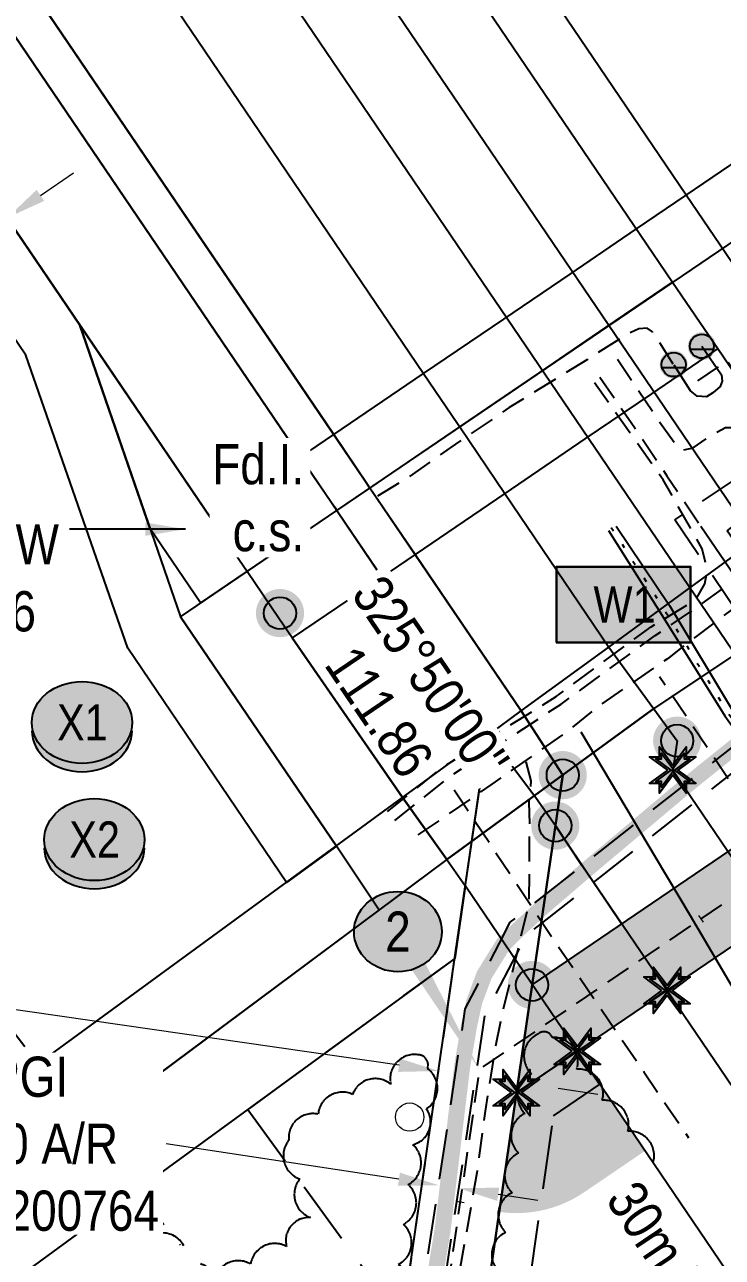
# Model space of a CAD drawing. Extents: x 413456 to 426437, y 6044251 to 6059667.
# Drawn here: x 414150.7 to 414324.5, y 6059014.2 to 6059321 of the extents above; entities that cross this region are included whole.
import ezdxf
from ezdxf.enums import TextEntityAlignment as Align

# ---------------------------------------------------------------- set-up
doc = ezdxf.new("R2010")
doc.units = 0
doc.header["$LTSCALE"] = 5
doc.header["$PDSIZE"] = 0.5
for name, pattern in [('0', [1, 1, 0]), ('foc-ACCESSROAD', [3.75, 2.5, -1.25]), ('foc-TIELINE', [1.875, 1.25, -0.625]), ('foc-TOPO', [1, 0.2, -0.8]), ('HIDDEN2', [4.762499999999999, 3.175, -1.5875]), ('UG_PIPE', [1.875, 1.25, -0.625])]:
    doc.linetypes.add(name, pattern=pattern)
doc.layers.get('Defpoints').update_dxf_attribs({"color": 9})
for name, color, linetype, lineweight in [('AS-GENERAL', 48, 'Continuous', 18), ('C-RW-T', 13, 'Continuous', 9), ('F-AR-T', 190, 'Continuous', 9), ('F-RW-T', 190, 'Continuous', 9), ('T-TIE-T', 201, 'Continuous', 18)]:
    doc.layers.add(name, color=color, linetype=linetype, lineweight=lineweight)
doc.layers.add('AS-PIPE-AG', color=7, linetype='Continuous', true_color=0x7d00fa)
doc.layers.add('P-100m WELL BORE BUFFER', color=7, linetype='Continuous', true_color=0xf5ffd6)
for name, color, linetype in [('AS-PIPE-UG', 44, 'UG_PIPE'), ('AS-ROADS', 254, 'Continuous'), ('AS-SYMBOL', 7, 'Continuous'), ('C-RW', 13, 'Continuous'), ('CG-NOTES', 7, 'Continuous'), ('F-AR', 190, 'foc-ACCESSROAD'), ('F-RW', 190, 'Continuous'), ('F-WS', 190, 'foc-ACCESSROAD'), ('L-BD', 7, 'Continuous'), ('L-MON', 1, 'Continuous'), ('L-MON-T', 1, 'Continuous'), ('P-BUFFER-H 30m', 51, 'Continuous'), ('P-BUFFER-T', 40, 'Continuous'), ('P-CROSSINGS', 250, 'Continuous'), ('P-ELEVATION', 7, 'Continuous'), ('P-PROPOSED', 10, 'Continuous'), ('P-PROPOSED-H', 21, 'Continuous'), ('T-BUSH', 110, '0'), ('T-EXISTING RTF', 220, 'HIDDEN2'), ('T-GENERAL', 48, 'foc-TOPO'), ('T-SLOPE', 48, 'Continuous'), ('T-TIE', 201, 'foc-TIELINE')]:
    doc.layers.add(name, color=color, linetype=linetype)
doc.styles.add('80', font='ARIALN.TTF', dxfattribs={"height": 10})
doc.styles.add('80CG', font='ARIALN.TTF', dxfattribs={"height": 10})
doc.styles.add('80L', font='ARIALN.TTF', dxfattribs={"height": 10})
doc.styles.add('Crossing', font='ARIALN.TTF', dxfattribs={"height": 10})
doc.dimstyles.new('Compass 5 000', dxfattribs={"dimscale": 5, "dimtxt": 9, "dimasz": 2, "dimexe": 0.2, "dimexo": 0.0625, "dimgap": 0.5, "dimtad": 0, "dimtih": 1, "dimtoh": 1, "dimzin": 0, "dimdsep": 46, "dimtxsty": '80CG', "dimcen": 0.1, "dimse1": 1, "dimse2": 1, "dimclrd": 256, "dimclrt": 256, "dimaunit": 1, "dimadec": 4, "dimazin": 0, "dimtfac": 0.06, "dimtofl": 0, "dimtmove": 0, "dimatfit": 1, "dimfxl": 0.2, "dimtolj": 1, "dimtzin": 0, "dimlwd": -1, "dimarcsym": 0})

# ---------------------------------------------------------------- blocks, each defined once
blk = doc.blocks.new('*D97')
at = {"layer": 'C-RW-T', "transparency": 16777216}
for p, q in [((414243.996801158, 6059061.984297488), (414116.3369184454, 6059080.4364599)), ((414283.5784347154, 6059056.263105243), (414293.4755821994, 6059054.83255581))]:
    blk.add_line(p, q, dxfattribs=at)
for points in [[(414244.2352260635, 6059063.633822069), (414243.7583762525, 6059060.334772907), (414253.893948642, 6059060.553748055)], [(414283.8168596209, 6059057.912629824), (414283.3400098099, 6059054.613580663), (414273.6812872314, 6059057.693654676)]]:
    blk.add_solid(points, dxfattribs=at)
at = {"layer": 'Defpoints', "color": 0, "transparency": 16777216}
for p in [(414273.6812872314, 6059057.693654676), (414252.9163162746, 6059053.790072852), (414272.703654864, 6059050.929979472)]:
    blk.add_point(p, dxfattribs=at)
at = {"layer": 'C-RW-T', "transparency": 16777216, "insert": (414076.8007656487, 6059080.4364599), "char_height": 10, "attachment_point": 5, "style": '80CG', "bg_fill": 3, "box_fill_scale": 1.1, "bg_fill_color": 256, "bg_fill_true_color": 13158600, "bg_fill_transparency": 0}
blk.add_mtext('\\A1;Veren\\P20.00 P/L R/W \\PPlan 832 1048\\PPLA 830001', dxfattribs=at)
blk = doc.blocks.new('*D99')
at = {"layer": 'Defpoints', "color": 0, "transparency": 16777216}
for p in [(414258.7894934655, 6059031.379888884), (414250.5725475436, 6059010.487034908), (414255.5142969959, 6059009.739131314)]:
    blk.add_point(p, dxfattribs=at)
at = {"layer": 'F-AR-T', "transparency": 16777216}
for p, q in [((414243.9603383043, 6059033.624190936), (414186.0229807444, 6059042.392656103)), ((414268.6768991745, 6059029.883490425), (414278.5643048834, 6059028.387091966))]:
    blk.add_line(p, q, dxfattribs=at)
for points in [[(414244.2097380474, 6059035.272091888), (414243.7109385611, 6059031.976289985), (414253.8477440132, 6059032.127792478)], [(414268.9262989176, 6059031.531391377), (414268.4274994313, 6059028.235589474), (414258.7894934655, 6059031.379888884)]]:
    blk.add_solid(points, dxfattribs=at)
at = {"layer": 'F-AR-T', "transparency": 16777216, "insert": (414151.7323941141, 6059042.392656103), "char_height": 10, "attachment_point": 5, "style": '80CG', "bg_fill": 3, "box_fill_scale": 1.1, "bg_fill_color": 256, "bg_fill_true_color": 13158600, "bg_fill_transparency": 0}
blk.add_mtext('\\A1;PGI\\P5.00 A/R\\PLOC 200764', dxfattribs=at)
blk = doc.blocks.new('*D136')
at = {"layer": 'Defpoints', "color": 0, "transparency": 16777216}
for p in [(414193.5389005193, 6059395.892262783), (414177.0350588644, 6059384.689091447), (414185.1362939309, 6059372.754836695)]:
    blk.add_point(p, dxfattribs=at)
at = {"layer": 'F-RW-T', "transparency": 16777216}
for p, q in [((414209.9139298256, 6059389.574441854), (414218.1877240655, 6059395.190875676)), ((414176.8624996911, 6059367.138402874), (414098.2093727356, 6059313.746927371)), ((414098.2093727356, 6059313.746927371), (414088.2093727351, 6059313.746927371))]:
    blk.add_line(p, q, dxfattribs=at)
for points in [[(414208.9778575217, 6059390.95340756), (414210.8500021296, 6059388.195476146), (414201.6401355858, 6059383.958008031)], [(414175.9264273872, 6059368.51736858), (414177.798571995, 6059365.759437166), (414185.1362939309, 6059372.754836695)]]:
    blk.add_solid(points, dxfattribs=at)
at = {"layer": 'F-RW-T', "transparency": 16777216, "insert": (414048.6732199392, 6059313.746927371), "char_height": 10, "attachment_point": 5, "style": '80CG'}
blk.add_mtext('\\A1;PGI\\P20.00 P/L R/W\\PPLA 150225', dxfattribs=at)
blk = doc.blocks.new('*D142')
at = {"layer": 'Defpoints', "color": 0, "transparency": 16777216}
for p in [(414140.0760514182, 6059282.182964787), (414127.4263238013, 6059273.600267764), (414133.7485106946, 6059264.282224504)]:
    blk.add_point(p, dxfattribs=at)
at = {"layer": 'F-RW-T', "transparency": 16777216}
for p, q in [((414154.6733141881, 6059278.479466854), (414162.9483900652, 6059284.09401218)), ((414125.473434818, 6059258.667679177), (414116.9408585783, 6059252.878422767)), ((414116.9408585783, 6059252.878422767), (414106.9408585783, 6059252.878422767))]:
    blk.add_line(p, q, dxfattribs=at)
for points in [[(414153.7375566331, 6059279.858646167), (414155.6090717427, 6059277.10028754), (414146.3982383115, 6059272.864921526)], [(414124.5376772629, 6059260.04685849), (414126.4091923726, 6059257.288499864), (414133.7485106946, 6059264.282224504)]]:
    blk.add_solid(points, dxfattribs=at)
at = {"layer": 'F-RW-T', "transparency": 16777216, "insert": (414067.8583210618, 6059252.878422767), "char_height": 10, "attachment_point": 5, "style": '80CG'}
blk.add_mtext('\\A1;Pembina\\P15.00 P/L R/W\\PPLA 230905', dxfattribs=at)
blk = doc.blocks.new('RISER')
h = blk.add_hatch(color=255)
h.dxf.hatch_style = 1
edge = h.paths.add_edge_path()
edge.add_arc((0, 0), 0.7000000000000001, 0, 360)
blk.add_hatch(color=13).paths.add_polyline_path([(0.5809894393423747, -0.1498374831999172), (-0.5809055220925075, -0.1501624933266612, 0.7745966773228882)])
at = {"color": 13}
blk.add_line((-0.5809055220925075, -0.1501624933266612), (0.5809894393423747, -0.1498374831996898), dxfattribs=at)
blk.add_circle((0, 0), 0.6000000000000001, dxfattribs=at)
blk = doc.blocks.new('xing2')
h = blk.add_hatch(color=50)
h.dxf.hatch_style = 1
edge = h.paths.add_edge_path()
edge.add_ellipse((0, 0), major_axis=(-12.5, 0), ratio=0.8162973455633619, start_angle=0, end_angle=360)
h = blk.add_hatch(color=250)
h.dxf.hatch_style = 1
edge = h.paths.add_edge_path()
edge.add_ellipse((0, -2.047489049626165), major_axis=(-12.5, 0), ratio=0.8162973455633619, start_angle=0, end_angle=180)
edge.add_line((12.5, -2.047489049626165), (12.5, 0))
edge.add_ellipse((0, 0), major_axis=(-12.5, 0), ratio=0.8162973455633619, start_angle=0, end_angle=180, ccw=False)
edge.add_line((-12.5, 0), (-12.5, -2.047489049626165))
at = {"color": 250}
blk.add_ellipse((0, 0), major_axis=(-12.5, 0), ratio=0.8162973455633619, dxfattribs=at)
blk.add_ellipse((0, -2.047489049626165), major_axis=(-12.5, 0), ratio=0.8162973455633619, start_param=0, end_param=3.141592653589793, dxfattribs=at)
at = {"color": 250, "style": 'Crossing'}
blk.add_attdef('CROSSING', text='', height=9, dxfattribs=at).set_placement((0.08916442567715421, 0.0199513138486509), align=Align.MIDDLE_CENTER)
at = {"color": 250, "style": 'Crossing', "flags": 1}
for tag, p in [('OWNER', (0.08916442567715421, -12.49201765665748)), ('DESCRIPTION', (0.08916442567715421, -25.770021277247)), ('LOCATION', (0.08916442567715421, -39.30337514164421)), ('DWG_REF', (0.08916442567715421, -52.83672900604233))]:
    blk.add_attdef(tag, text='', height=9, dxfattribs=at).set_placement(p, align=Align.MIDDLE_CENTER)
blk = doc.blocks.new('fdia')
at = {"color": 255, "const_width": 1}
blk.add_lwpolyline([(-0.5, 0, 1), (0.5, 0, 1)], format="xyb", close=True, dxfattribs=at)
blk = doc.blocks.new('Fdiaa')
blk.add_blockref('fdia', (0, 0))
blk = doc.blocks.new('fdib')
at = {"color": 1, "const_width": 1.6}
blk.add_lwpolyline([(-0.3999999999996362, 0, 0.9999999999999998), (0.3999999999996362, 0, 1)], format="xyb", close=True, dxfattribs=at)
at = {"color": 1}
blk.add_circle((0, 0), 0.8, dxfattribs=at)
blk = doc.blocks.new('Fdibb')
blk.add_blockref('fdib', (0, 0))
blk = doc.blocks.new('fdicc')
for name in ['Fdibb', 'Fdiaa']:
    blk.add_blockref(name, (0, 0))
blk = doc.blocks.new('FDI')
blk.add_blockref('fdicc', (0, 0))
blk = doc.blocks.new('TEMP')
h = blk.add_hatch(color=255)
h.dxf.hatch_style = 1
h.paths.add_polyline_path([(-5.274161e-10, 0.2514284397220763), (-0.6656854269836912, 1.152061669657268), (-0.6656854269836914, 0.6656854303339061), (-1.152061663105632, 0.6656854303339061), (-0.2514284404497629, 5.273253e-10), (-1.152061661774314, -0.665685419564579), (-0.6656854224511335, -0.6656854195645793), (-0.6656854224511335, -1.152061655686338), (-5.273251e-10, -0.2514284436956587), (0.6656854183820542, -1.152061663420681), (0.6656854183820542, -0.6656854208922597), (1.152061656810019, -0.6656854053035205), (0.2514284429676993, 5.273253e-10), (1.152061671303363, 0.6656854258011663), (0.6656854287749412, 0.6656854258011663), (0.6656854131859291, 1.15206166422904)])
h.paths.add_polyline_path([(0.5656854229146121, 0.8485281473411305), (0.5656854319800914, 0.5656854258011663), (0.8485281444547581, 0.5656854258011663), (0.0831890339399251, 0), (0.8485281399220186, -0.5656854150320215), (0.5656854183820542, -0.5656854240973189), (0.5656854183820542, -0.8485281365719859), (0, -0.08318903609469999), (-0.5656854224511337, -0.8485281320390644), (-0.5656854224511337, -0.5656854195645792), (-0.8485281349258001, -0.5656854195645794), (-0.0831890328488955, 0), (-0.8485281394583584, 0.5656854303339058), (-0.5656854269836913, 0.5656854303339061), (-0.5656854269836913, 0.8485281428085727), (0, 0.0831890306941206)], flags=16)
h = blk.add_hatch(color=1)
h.dxf.hatch_style = 1
h.paths.add_polyline_path([(0, 0.0831890306941205), (-0.5656854269836911, 0.8485281428085727), (-0.5656854269836912, 0.5656854303339061), (-0.8485281394583578, 0.5656854303339061), (-0.0831890328488953, -1e-16), (-0.8485281349258001, -0.5656854195645793), (-0.5656854224511337, -0.5656854195645793), (-0.5656854224511337, -0.848528132039064), (0, -0.08318903609469999), (0.5656854183820542, -0.8485281365719856), (0.5656854183820542, -0.5656854240973191), (0.8485281399220184, -0.5656854150320213), (0.0831890339399251, -1e-16), (0.8485281444547581, 0.5656854258011663), (0.5656854319800914, 0.5656854258011663), (0.5656854229146121, 0.8485281473411308)])
at = {"color": 1}
for p, q in [((-0.0831890328488953, 0), (0.0831890339399252, 0)), ((0, 0.0831890306941205), (0, -0.08318903609469999))]:
    blk.add_line(p, q, dxfattribs=at)
at = {"color": 255, "flags": 128}
blk.add_lwpolyline([(-0.251428440449763, 5.27325e-10), (-1.152061663105632, 0.6656854303339061), (-0.6656854269836914, 0.6656854303339061), (-0.6656854269836914, 1.152061669657268), (-5.274159999999999e-10, 0.2514284397220763), (0.6656854131859291, 1.15206166422904), (0.6656854287749412, 0.6656854258011663), (1.152061671303363, 0.6656854258011663), (0.2514284429676991, 5.27325e-10), (1.152061656810019, -0.6656854053035204), (0.6656854183820542, -0.6656854208922596), (0.6656854183820542, -1.152061663420681), (-5.27325e-10, -0.2514284436956586), (-0.6656854224511335, -1.152061655686338), (-0.6656854224511335, -0.6656854195645793), (-1.152061661774314, -0.6656854195645793)], close=True, dxfattribs=at)
at = {"color": 1, "flags": 128}
blk.add_lwpolyline([(-0.0831890328488953, 0), (-0.8485281394583578, 0.5656854303339061), (-0.5656854269836913, 0.5656854303339061), (-0.5656854269836913, 0.8485281428085727), (0, 0.0831890306941205), (0.5656854229146121, 0.8485281473411305), (0.5656854319800914, 0.5656854258011663), (0.8485281444547581, 0.5656854258011663), (0.0831890339399252, 0), (0.8485281399220184, -0.5656854150320214), (0.5656854183820542, -0.5656854240973189), (0.5656854183820542, -0.8485281365719856), (0, -0.08318903609469999), (-0.5656854224511335, -0.848528132039064), (-0.5656854224511335, -0.5656854195645792), (-0.8485281349258001, -0.5656854195645792)], close=True, dxfattribs=at)
blk = doc.blocks.new('*U248')
at = {"layer": 'P-ELEVATION'}
h = blk.add_hatch(color=111, dxfattribs=at)
h.dxf.hatch_style = 1
edge = h.paths.add_edge_path()
edge.add_ellipse((0, 0), major_axis=(-10.94338366431845, 0), ratio=0.9137941524069553, start_angle=0, end_angle=360)
at = {"layer": 'P-ELEVATION', "color": 7, "flags": 128}
blk.add_lwpolyline([(0, 0, 4.999999999999999, 0, 0), (20.25421884766816, -34.27696083306685, 0, 0, 0)], format="xyseb", dxfattribs=at)
at = {"layer": 'P-ELEVATION', "color": 7}
blk.add_ellipse((0, 0), major_axis=(-10.94338366431845, 0), ratio=0.9137941524069553, dxfattribs=at)
at = {"layer": 'P-ELEVATION', "style": '80'}
blk.add_attdef('BEND', text='', height=10, dxfattribs=at).set_placement((0, 0), align=Align.MIDDLE_CENTER)
blk = doc.blocks.new('Temp_Area_Small_Pink')
at = {"true_color": 0xff8aff}
h = blk.add_hatch(color=211, dxfattribs=at)
h.dxf.hatch_style = 1
h.paths.add_polyline_path([(-16.82711371331243, -9.436567862801894), (16.33187767662457, -9.436567862801894), (16.33187767662457, 9.053714016554295), (-16.82711371331243, 9.053714016554295)])
at = {"color": 250}
for points in [[(-17.02711371331247, -9.636567862801712), (16.53187767662462, -9.636567862801712), (16.53187767662462, 9.253714016554113), (-17.02711371331247, 9.253714016554113)], [(-16.92711371331245, -9.536567862801803), (16.43187767662459, -9.536567862801803), (16.43187767662459, 9.153714016554204), (-16.92711371331245, 9.153714016554204)]]:
    blk.add_lwpolyline(points, close=True, dxfattribs=at)
at = {"color": 250, "style": '80L'}
blk.add_attdef('TEMPORARY', text='', height=9, dxfattribs=at).set_placement((0.001048257894581184, -0.1484938545327168), align=Align.MIDDLE_CENTER)

msp = doc.modelspace()

# ---------------------------------------------------------------- hatches: boundary and pattern name
at = {"layer": 'P-BUFFER-H 30m'}
h = msp.add_hatch(color=256, dxfattribs=at)
h.dxf.hatch_style = 1
edge = h.paths.add_edge_path()
edge.add_line((414288.3930005545, 6059065.475382521), (414305.232459606, 6059040.663143195))
edge.add_line((414305.232459606, 6059040.663143195), (414290.0664718845, 6059030.369172658))
edge.add_arc((414273.2256842645, 6059055.180510186), 29.98690710261822, 261.761938689496, 304.16684543824226, ccw=False)
edge.add_line((414268.9289681255, 6059025.503030037), (414273.2256842656, 6059055.180510182))
edge.add_line((414273.2256842656, 6059055.180510182), (414288.3930005542, 6059065.475382521))
at = {"layer": 'P-PROPOSED-H'}
h = msp.add_hatch(color=256, dxfattribs=at)
h.dxf.hatch_style = 1
h.paths.add_polyline_path([(414349.9489084195, 6059131.418073747), (414361.1761001652, 6059114.877182066), (414273.2256842231, 6059055.180510153), (414277.105, 6059081.975)])

# ---------------------------------------------------------------- linework, layer by layer
at = {"layer": 'AS-GENERAL'}
msp.add_circle((414246.6411698894, 6059049.082082258), 3.524309260863498, dxfattribs=at)
at = {"layer": 'AS-PIPE-AG', "flags": 128}
for points in [[(414319.391, 6059240.925999949), (414324.316, 6059233.827), (414324.442, 6059232.193), (414323.931, 6059230.922), (414322.151, 6059229.369), (414320.557, 6059228.373), (414318.206, 6059228.461), (414316.601, 6059229.822), (414312.463, 6059236.216)], [(414319.112, 6059196.15), (414328.746, 6059182.044)]]:
    msp.add_lwpolyline(points, dxfattribs=at)
at = {"layer": 'AS-PIPE-UG', "flags": 128}
for points in [[(414312.285, 6059236.475999949), (414307.093, 6059244.551), (414305.8, 6059245.462), (414303.738, 6059245.260999949), (414301.233, 6059244.101999949), (414290.922, 6059237.663), (414271.417, 6059225.642), (414256.6789999968, 6059215.602999949), (414245.524, 6059207.804), (414237.962, 6059203.18)], [(414298.4259999968, 6059237.712), (414308.41, 6059222.802999957), (414312.768, 6059216.688), (414314.851, 6059215.152), (414317.265, 6059215.673999948), (414321.613, 6059218.664999949), (414325.277, 6059220.711999949), (414326.989, 6059220.706999968), (414328.431, 6059219.447), (414332.206, 6059215.019), (414338.987, 6059205.817), (414345.447, 6059197.061), (414348.206, 6059192.714), (414348.032, 6059191.374), (414347.523, 6059190.743), (414346.836, 6059189.976), (414341.814, 6059186.173)], [(414328.505, 6059190.957), (414325.73, 6059195.010999949), (414344.966, 6059208.847), (414325.69, 6059237.287999948), (414316.036, 6059230.839999949)], [(414241.131, 6059125.171999949), (414255.248, 6059136.418), (414283.134, 6059153.724), (414306.74, 6059171.08), (414317.811, 6059177.769), (414320.118, 6059181.789), (414320.721, 6059185.083), (414319.515, 6059190.487), (414309.7699999968, 6059207.651999949), (414292.678, 6059231.821)], [(414293.983, 6059233.226999949), (414301.775, 6059221.926), (414310.679, 6059208.68), (414318.971, 6059196.357)], [(414242.947, 6059122.86), (414256.977, 6059134.044999949), (414284.359, 6059151.853), (414307.8059999968, 6059168.971), (414317.961, 6059175.765), (414329.045, 6059183.893999949)], [(414329.905, 6059177.618), (414317.654, 6059168.466), (414310.836, 6059163.136), (414294.153, 6059151.695), (414285.708, 6059144.980999948), (414267.092, 6059131.924), (414246.299, 6059117.651)], [(414368.93, 6059071.83), (414356.247, 6059088.577), (414338.586, 6059114.205), (414327.17, 6059131.508), (414308.886, 6059158.669999949)], [(414275.55, 6059137.467999949), (414276.806, 6059132.738), (414276.337, 6059127.432), (414276.453, 6059121.687999949), (414276.302, 6059102.065), (414269.752, 6059075.371), (414267.646, 6059064.747), (414265.465, 6059050.542), (414263.329, 6059035.177), (414253.859, 6058981.048), (414249.951, 6058972.417), (414242.213, 6058965.73), (414225.118, 6058952.527), (414203.524, 6058935.398999949), (414195.3139999968, 6058928.159), (414193.858, 6058926.101), (414192.936, 6058923.887999949), (414192.46, 6058921.357999949), (414193.096, 6058919.664), (414194.0639999968, 6058918.306)], [(414257.745, 6059130.493), (414282.804, 6059092.804999948), (414304.968, 6059060.338999952), (414316.0909999968, 6059043.954999999)]]:
    msp.add_lwpolyline(points, dxfattribs=at)
at = {"layer": 'AS-PIPE-UG', "linetype": 'ByBlock', "flags": 128}
msp.add_lwpolyline([(414289.243, 6059144.961), (414307.764, 6059113.884999949), (414316.464, 6059099.248), (414328.064, 6059079.712), (414341.831, 6059058.434999948)], dxfattribs=at)
at = {"layer": 'AS-ROADS', "const_width": 3.99825427999988, "flags": 128}
msp.add_lwpolyline([(414334.568, 6059146.881), (414315.747, 6059131.76), (414291.124, 6059111.074), (414279.4, 6059101.015), (414273.402, 6059095.478), (414269.906, 6059092.036999948), (414265.2259999968, 6059084.505), (414262.747, 6059077.874999949), (414261.461, 6059071.969), (414259.756, 6059062.061999987), (414257.479, 6059043.108999949), (414254.839, 6059021.005), (414252.553, 6059007.184), (414250.0599999968, 6058996.318), (414247.788, 6058988.906), (414245.309, 6058983.125999949), (414240.854, 6058976.073), (414235.437, 6058969.693999949), (414221.638, 6058957.125), (414209.4224488115, 6058947.954475722)], dxfattribs=at)
at = {"layer": 'C-RW'}
for points in [[(414173.1294914671, 6058930.281663201), (414242.4395289401, 6058982.059758404), (414257.3223854864, 6059084.855862595), (414264.9717848699, 6059137.080243814), (414266.053936639, 6059144.687606148), (413984.8344588596, 6059558.922356085), (413964.0738696041, 6059589.500121676), (413915.9977265412, 6059660.319391002)], [(413928.2445775552, 6059660.077814526), (413976.3200859452, 6059589.258703579), (413997.0791357253, 6059558.681125836), (414244.7514816255, 6059193.842349813), (414274.4274251401, 6059150.151625531), (414284.752, 6059134.183), (414277.105, 6059081.975), (414261.038, 6058970.999999954)]]:
    msp.add_lwpolyline(points, dxfattribs=at)
at = {"layer": 'F-AR', "flags": 128}
msp.add_lwpolyline([(413708.346479434, 6059664.415437215), (413759.9010718763, 6059593.533457275), (413782.1636714557, 6059562.925410948), (414015.8929999938, 6059241.591610732), (414154.1097406849, 6059062.361242726), (414166.3256539656, 6059046.524903163), (414189.4564890824, 6059017.271838591)], dxfattribs=at)
msp.add_lwpolyline([(414242.2247943211, 6058969.345572037), (414231.8714001526, 6058961.408336132), (414228.8794618926, 6058965.411327599), (414238.3705261906, 6058972.687942105), (414247.2388476864, 6058988.459263488), (414260.4932690405, 6059076.039242609), (414268.9835449576, 6059092.343470021), (414271.6991474162, 6059097.557667136), (414280.4397700564, 6059104.447339385), (414288.873239911, 6059111.094400782), (414314.0518023892, 6059130.941187229), (414336.9696564854, 6059148.990891607), (414341.7216464295, 6059154.720339762), (414346.9842995086, 6059161.069243076), (414341.6432550717, 6059168.990870959), (414345.7447432152, 6059171.749033328), (414350.2108900232, 6059165.119998198), (414353.1809161603, 6059160.713596603), (414344.6440946262, 6059150.414729616), (414340.5218474286, 6059145.441009893), (414339.760167685, 6059144.840722855), (414316.868232165, 6059126.796919964), (414291.6884311179, 6059106.94954055), (414279.4015293353, 6059097.264702475), (414275.6360370173, 6059094.297139136), (414272.1732598483, 6059087.647078063), (414265.3107202179, 6059074.468689357), (414252.0435772437, 6058986.806459764), (414242.2247943211, 6058969.345572037)], close=True, dxfattribs=at)
at = {"layer": 'F-RW'}
for p, q in [((413991.9723838219, 6059658.820745089), (414337.8506800756, 6059149.24225357)), ((414016.4616562742, 6059658.337679411), (414354.3915717586, 6059160.469445281)), ((414255.914, 6059113.193), (414307.688, 6059150.93)), ((414313.26, 6059142.758999982), (414312.1418385336, 6059135.446878241)), ((414312.1418385336, 6059135.446878241), (414735.399, 6058511.867)), ((414282.9029999971, 6059121.624), (414744.799951307, 6058441.03814207))]:
    msp.add_line(p, q, dxfattribs=at)
for points in [[(413882.9190582384, 6059660.971887697), (413931.006472052, 6059590.153076661), (413951.7648658659, 6059559.575094699), (414164.5131038518, 6059246.185116265), (414189.5970407569, 6059173.606906882), (414228.3711184296, 6059116.54654321), (414215.9666748442, 6059107.495213385), (414176.4247076206, 6059165.776711539), (414151.0801775276, 6059238.737705803), (413933.1462100095, 6059559.942721011), (413912.4000582297, 6059590.520459052), (413864.3531366103, 6059661.338111755)], [(414039.7829663805, 6059657.877652495), (414087.877417212, 6059587.058573645), (414108.6430278754, 6059556.482105097), (414312.1234109551, 6059256.86628551), (414323.3555164583, 6059240.328784604), (414348.0938288039, 6059203.904846932), (414359.3359386927, 6059187.351539523), (414348.9153734742, 6059179.748076798), (414343.7546030174, 6059176.140768277)], [(414255.914, 6059113.193), (414244.7668556256, 6059128.753659316), (414217.3724664521, 6059168.319681831), (414214.1510254382, 6059173.068467556), (414206.1492527442, 6059184.854478258), (414205.5362382271, 6059185.757159173), (414197.1154962741, 6059198.161519069), (414166.3964952228, 6059243.410751065), (413951.7689828508, 6059559.575016397), (413984.8344588596, 6059558.922356085), (414219.4540155535, 6059213.322096532), (414227.8756704433, 6059200.918462222), (414228.4797092949, 6059200.028766791), (414239.7087401347, 6059183.489712314), (414266.053936639, 6059144.687606148), (414266.3474149115, 6059144.255435097), (414278.2436498913, 6059128.350524802)], [(414299.4346498913, 6059097.132524852), (414292.3935262785, 6059107.505315043), (414289.5793925995, 6059111.651019596), (414282.9107812498, 6059121.612534652), (414284.5325285056, 6059132.769331234), (414284.752, 6059134.183), (414274.4274251402, 6059150.151625533), (414247.9702301618, 6059189.103746993), (414244.7514816255, 6059193.842349815), (414236.7407521748, 6059205.641387899), (414236.139472553, 6059206.526725764), (414227.7182838207, 6059218.931036329), (413997.0791357253, 6059558.681125836), (414002.3749575046, 6059558.576823561), (414030.4258441178, 6059558.023356061), (414250.0873599825, 6059234.114102989), (414258.505642319, 6059221.704884754), (414259.0975440553, 6059220.832740126), (414270.3189807059, 6059204.288100827), (414296.2425321449, 6059166.070015234), (414313.26, 6059142.758999982)], [(414774.8325077497, 6058601.236258159), (414680.5985639562, 6058740.189933761), (414663.2858454539, 6058765.727245229), (414668.6049199637, 6058793.515105461), (414412.1320274676, 6059171.713654956), (414405.254144733, 6059181.846572489), (414391.6658131896, 6059201.933305523), (414383.1460639738, 6059214.49793235), (414382.78139418, 6059214.975784901), (414377.4736001992, 6059222.83007784), (414376.3335874157, 6059224.511847039), (414360.2010171924, 6059212.695788739), (414323.9440607994, 6059266.109786054), (414315.524418311, 6059278.51600372), (414127.135224747, 6059556.117599486)], [(414362.0670034412, 6059290.735424494), (414194.5482393851, 6059177.040280588), (414182.038437159, 6059195.477074893), (414164.5131038518, 6059246.185116265), (414197.1154962741, 6059198.161519069), (414219.4540155535, 6059213.322096534), (414227.7182838207, 6059218.931036329), (414250.0873599825, 6059234.114102989), (414270.0516072961, 6059247.662677484), (414286.5932856441, 6059258.88760779), (414303.127026572, 6059270.111345194), (414315.5318369219, 6059278.530978024), (414350.6872307306, 6059302.391927958)], [(414129.3830195176, 6059019.588379835), (414166.3229857569, 6059046.537165605), (414239.0256059906, 6059100.624024495), (414228.3715092043, 6059116.545734982), (414189.5970407569, 6059173.606906882), (414206.1492527442, 6059184.854478258), (414228.479697922, 6059200.028166476), (414236.7407521748, 6059205.641387899), (414259.0979052618, 6059220.833434013), (414279.0570722253, 6059234.397159628), (414295.595744586, 6059245.633691342), (414312.1229917734, 6059256.865592712), (414323.3555164583, 6059240.328784604), (414306.8224163059, 6059229.095651099), (414290.2853678414, 6059217.857545539), (414270.3189958622, 6059204.288901315), (414247.9702301618, 6059189.103746992), (414239.7087401347, 6059183.489712314), (414217.3707164789, 6059168.316111488), (414244.8821414616, 6059128.592728039), (414255.914, 6059113.193)], [(414117.1635234063, 6059035.407671082), (414154.1097406849, 6059062.361242726), (414244.5338057128, 6059128.338556983), (414265.949465716, 6059143.964980642), (414266.3474149115, 6059144.255435097), (414274.4274251401, 6059150.151625531), (414296.2425321449, 6059166.070015234), (414315.7707090002, 6059180.319220179), (414321.5667687138, 6059184.548853125), (414332.5887556949, 6059192.59128193), (414343.7546030174, 6059176.140768277), (414332.7268453351, 6059167.954589945), (414327.0042453505, 6059163.760088049), (414307.688, 6059150.93), (414255.914, 6059113.193), (414166.3272276265, 6059046.519167844), (414129.3880628487, 6059019.566763284)], [(414185.094, 6058914.266), (414261.038, 6058970.999999957), (414277.105, 6059081.975), (414284.752, 6059134.183)], [(414278.2436498913, 6059128.350524802), (414282.9107812498, 6059121.612534652), (414299.4346498913, 6059097.132524852)], [(414255.914, 6059113.193), (414260.5029291454, 6059106.570237298)], [(414255.914, 6059113.193), (414260.5029291454, 6059106.570237298)], [(414260.4863610957, 6059106.457123039), (414257.8691866096, 6059088.589011892), (414178.5086149863, 6059030.72375756), (414141.5624911515, 6059003.780093189), (414134.2159766069, 6058998.422356082), (414126.4059917768, 6058992.349816716), (414104.7593929135, 6058975.518427383), (414090.0027450174, 6058964.044047541), (413974.289323847, 6058874.07193525), (413870.5618352023, 6058770.671833738), (413854.3888514698, 6058757.009071118), (413785.697912848, 6058699.016877016), (413723.9603262848, 6058635.154919702), (413567.3258295924, 6058497.318441858), (413565.2620187915, 6058495.502321514), (413542.6847228369, 6058475.6337868), (413471.6181638206, 6058413.096415211), (413465.5458352487, 6058404.982155273)], [(415147.7103205341, 6057941.981531972), (414982.4168279615, 6058145.612328032), (414746.8697753436, 6058389.796232085), (414722.4689359732, 6058425.882628962), (414260.5029291454, 6059106.570237298)]]:
    msp.add_lwpolyline(points, dxfattribs=at)
msp.add_lwpolyline([(414173.1290265979, 6058930.281315883), (414242.4395289401, 6058982.059758413), (414257.3200132356, 6059084.839477425, -0.0004140808226458089), (414257.3247848731, 6059084.872243777), (414266.0803506963, 6059144.648702586)], format="xyb", dxfattribs=at)
at = {"layer": 'F-WS', "flags": 128}
msp.add_lwpolyline([(414341.6432550717, 6059168.990870959), (414335.0524490137, 6059164.547125974), (414332.7161161563, 6059168.000737536), (414331.8949006886, 6059169.229952862), (414321.56675546, 6059184.548152697), (414312.699975921, 6059197.698945425), (414323.2933050013, 6059204.841612567), (414329.2762439142, 6059208.87533156), (414337.7276827569, 6059196.340619856), (414348.9153734742, 6059179.748076798), (414351.6287769356, 6059175.723594073), (414345.7463832988, 6059171.746800216), (414341.6432550717, 6059168.990870959)], close=True, dxfattribs=at)
at = {"layer": 'P-PROPOSED'}
msp.add_lwpolyline([(414361.1761001652, 6059114.877182066), (414273.2256842231, 6059055.180510153), (414277.105, 6059081.975), (414349.9489084195, 6059131.418073747)], close=True, dxfattribs=at)
at = {"layer": 'T-BUSH', "flags": 128}
for points in [[(414307.3002323508, 6059037.840481916, 0.52056705), (414300.9418387383, 6059045.553040747, 0.52056705), (414294.5834451258, 6059053.265599577, 0.52056705), (414288.272803002, 6059061.016298621, 0.52056705), (414282.1564123041, 6059068.922150752, 0.52056705), (414278.5460466933, 6059069.735200899, 0.52056705), (414276.9416129411, 6059059.869172043, 0.52056705), (414275.3371791888, 6059050.003143188, 0.52056705), (414273.7327454366, 6059040.137114332, 0.52056705), (414272.1283116844, 6059030.271085477, 0.52056705), (414270.5238779322, 6059020.40505662, 0.52056705), (414268.9194441799, 6059010.539027714, 0.52056705), (414267.3150104277, 6059000.672998909, 0.52056705), (414265.7105766754, 6058990.806970002, 0.52056705), (414264.10614292, 6058980.940941198, 0.52056705), (414262.501709171, 6058971.074912291, 0.52056705), (414254.93765754, 6058964.652263312, 0.52056705), (414247.191519146, 6058958.334821345, 0.52056705), (414239.4453807496, 6058952.01737938, 0.52056705), (414231.6992423533, 6058945.699937414, 0.52056705), (414235.8612365143, 6058937.350058187, 0.52056705), (414242.2003882923, 6058929.625012625, 0.52056705), (414246.3244771228, 6058924.372953465, 0.52056705)], [(414213.0170983587, 6058968.648435719, 0.5205670500021548), (414221.7140830294, 6058970.523019359, 0.52056705), (414229.3970184772, 6058976.917175749, 0.52056705), (414236.3203754231, 6058983.937065936, 0.52056705), (414241.1253851305, 6058992.702031175, 0.52056705), (414242.6675281259, 6059002.520492191, 0.52056705), (414243.8932442954, 6059012.440687265, 0.52056705), (414245.0806070237, 6059022.365550126, 0.52056705), (414246.2679697582, 6059032.290412986, 0.52056705), (414247.4553324896, 6059042.215275845, 0.52056705), (414250.8352124415, 6059051.147357636, 0.52056705), (414251.0765591707, 6059061.140079176, 0.52056705), (414248.6791447323, 6059064.605328888, 0.52056705), (414241.9083386252, 6059057.252171847, 0.52056705), (414232.4248633102, 6059054.744093988, 0.52056705), (414223.8529962683, 6059049.789030887, 0.52056705), (414216.5567667495, 6059043.314877053, 0.52056705), (414219.2667227385, 6059033.69360525, 0.52056705), (414221.9766787267, 6059024.072333422, 0.52056705), (414215.9867665258, 6059016.87313916, 0.52056705), (414207.0246807009, 6059012.519159555, 0.52056705), (414197.9438413241, 6059008.341709464, 0.3275286275408675), (414194.5165745902, 6059012.533350155, 0.5195958881380609)], [(414190.4045518368, 6059017.078956014, 0.2870132680858465), (414184.7641303835, 6059020.251478682, 0.52056705), (414177.0644151389, 6059026.362573323, 0.52056705), (414173.8894795484, 6059021.426069263)]]:
    msp.add_lwpolyline(points, format="xyb", dxfattribs=at)
at = {"layer": 'T-EXISTING RTF'}
for points in [[(414257.8691866111, 6059088.589011902), (414206.3093116771, 6059050.99445815), (414244.7806874006, 6058998.232046566)], [(414261.1560210985, 6058971.8151734), (414269.6169484296, 6058960.495087387), (414282.4865583227, 6059049.385667973), (414293.9449019073, 6059057.163061295), (414288.3313060342, 6059065.433507136), (414273.2256842238, 6059055.180510154)]]:
    msp.add_lwpolyline(points, close=True, dxfattribs=at)
at = {"layer": 'T-GENERAL', "flags": 128}
msp.add_lwpolyline([(414296.8189999968, 6059195.850999975), (414310.244, 6059175.058), (414325.967, 6059149.561999949), (414333.802, 6059139.180999949), (414352.283, 6059125.342999949), (414354.202, 6059123.185), (414365.118, 6059106.275999954), (414377.949, 6059090.389999948), (414386.57, 6059081.542), (414396.098, 6059076.275), (414410.9169999995, 6059071.475), (414415.165, 6059067.459)], dxfattribs=at)
at = {"layer": 'T-SLOPE', "flags": 128}
for points in [[(414296.109, 6059195.053999948), (414309.134, 6059174.549), (414325.086, 6059148.944), (414332.944, 6059138.069), (414351.654, 6059124.501), (414353.226, 6059122.658), (414364.001, 6059105.75), (414377.074, 6059089.477), (414385.923, 6059080.714), (414395.816, 6059075.31), (414410.4289999988, 6059070.293), (414414.812, 6059067.254)], [(414298.053, 6059196.153), (414311.36, 6059176.434), (414326.986, 6059150.466999949), (414334.496, 6059140.332999948), (414352.896, 6059126.569), (414355.129, 6059123.963), (414365.772, 6059107.459), (414378.903, 6059091.509999949), (414387.428, 6059082.570999949), (414396.3229999974, 6059077.369), (414412.653, 6059073.001999949), (414415.57, 6059068.45)]]:
    msp.add_lwpolyline(points, dxfattribs=at)
at = {"layer": 'T-TIE-T'}
msp.add_line((414318.574827441, 6059099.250701636), (414319.6980368177, 6059097.595890258), dxfattribs=at)

# ---------------------------------------------------------------- block references
at = {"layer": 'AS-SYMBOL', "color": 6, "xscale": 4.997817849999856, "yscale": 4.997817849999856, "zscale": 4.997817849999856}
for p in [(414319.394, 6059240.928), (414312.381, 6059236.359999949)]:
    msp.add_blockref('RISER', p, dxfattribs=at)
at = {"layer": 'CG-NOTES', "xscale": 0.99956357, "yscale": 0.99956357, "zscale": 0.99956357}
msp.add_blockref('*U248', (414243.7194308243, 6059095.237353674), dxfattribs=at).add_auto_attribs({'BEND': '2'})
at = {"layer": 'L-MON', "color": 6, "xscale": 4.997817849999997, "yscale": 4.997817849999997, "zscale": 4.997817849999997}
msp.add_blockref('FDI', (414214.34, 6059174.511999949), dxfattribs=at)
at = {"layer": 'L-MON', "color": 3}
for name, p, xscale, yscale, zscale in [('FDI', (414313.26, 6059142.758999982), 4.999999999999877, 4.999999999999877, 4.999999999999877), ('TEMP', (414312.1418385336, 6059135.446878241), 4.997817849999914, 4.997817849999914, 4.997817849999914), ('TEMP', (414310.723204316, 6059080.632091371), 4.997817849999914, 4.997817849999914, 4.997817849999914)]:
    msp.add_blockref(name, p, dxfattribs=dict(at, xscale=xscale, yscale=yscale, zscale=zscale))
at = {"layer": 'P-100m WELL BORE BUFFER', "xscale": 0.999045246310749, "yscale": 0.999045246310749, "zscale": 0.999045246310749}
msp.add_blockref('Temp_Area_Small_Pink', (414300.142201676, 6059176.816669238), dxfattribs=at).add_auto_attribs({'TEMPORARY': 'W1'})

# ---------------------------------------------------------------- texts
at = {"layer": 'F-RW-T', "insert": (414122.050979962, 6059191.566878471), "char_height": 9.999999999999707, "attachment_point": 5, "style": '80CG'}
msp.add_mtext('\\A1;Pembina\\P15.00 P/L R/W\\PPLA 230936', dxfattribs=at)
at = {"layer": 'P-BUFFER-T', "insert": (414303.5256367854, 6059034.094426029), "char_height": 9.990452463107477, "attachment_point": 1, "rotation": 303.9019630509076, "style": '80L'}
msp.add_mtext_dynamic_manual_height_columns('30m Buffer', width=80.97098014609264, gutter_width=49.93046164969633, heights=[0], dxfattribs=at)

# ---------------------------------------------------------------- dimensions: what is measured, and where the dimension line sits
at = {"layer": 'F-RW-T'}
for base, p1, p2, angle, text, picture, middle in [((414185.1362939309, 6059372.754836695), (414193.5389005194, 6059395.892262784), (414177.0350588645, 6059384.689091448), 214.1695249300823, 'PGI\\P20.00 P/L R/W\\PPLA 150225', '*D136', (414048.6732199392, 6059313.746927371)), ((414133.7485106946, 6059264.282224504), (414140.0760514179, 6059282.182964786), (414127.4263238013, 6059273.600267764), 214.15644817236378, 'Pembina\\P15.00 P/L R/W\\PPLA 230905', '*D142', (414067.8583210618, 6059252.878422767))]:
    dim = msp.add_linear_dim(base=base, p1=p1, p2=p2, angle=angle, text=text, dimstyle='Compass 5 000', dxfattribs=at)
    dim.commit()
    dim.dimension.update_dxf_attribs({"geometry": picture, "text_midpoint": middle, "dimtype": 161})

# ---------------------------------------------------------------- leaders
at = {"layer": 'F-RW-T', "path_type": 1}
msp.add_leader([(414190.842883591, 6059195.400033491), (414161.9292421784, 6059195.400033491)], dimstyle='Compass 5 000', override={"dimgap": 0.5, "dimtad": 0}, dxfattribs=at)

# ---------------------------------------------------------------- next in the draw order: texts
at = {"layer": 'L-BD', "insert": (414243.2498762514, 6059152.769821595), "char_height": 9.995635699999994, "width": 34.58012670822782, "attachment_point": 2, "rotation": 304.1478, "style": '80L', "bg_fill": 3, "box_fill_scale": 1.15, "bg_fill_color": 256, "bg_fill_true_color": 256, "bg_fill_transparency": 0}
msp.add_mtext('111.86', dxfattribs=at)
at = {"layer": 'L-MON-T', "insert": (414198.3414432347, 6059216.569462606), "char_height": 9.995635699999829, "attachment_point": 1, "style": '80L', "bg_fill": 3, "box_fill_scale": 1.15, "bg_fill_color": 256, "bg_fill_true_color": 256, "bg_fill_transparency": 0}
msp.add_mtext_dynamic_manual_height_columns('\\pxqr;Fd.I.\\Pc.s.', width=22.02482830007074, gutter_width=49.95636652355719, heights=[0], dxfattribs=at)

# ---------------------------------------------------------------- next in the draw order: texts
at = {"layer": 'L-BD', "insert": (414256.0773752085, 6059161.329019167), "char_height": 9.995635699999994, "width": 56.28279276081989, "attachment_point": 2, "rotation": 304.1478, "style": '80L', "bg_fill": 3, "box_fill_scale": 1.15, "bg_fill_color": 256, "bg_fill_true_color": 256, "bg_fill_transparency": 0}
msp.add_mtext("325°50'00''", dxfattribs=at)

# ---------------------------------------------------------------- next in the draw order: dimensions: what is measured, and where the dimension line sits
at = {"layer": 'C-RW-T'}
dim = msp.add_linear_dim(base=(414273.6812872314, 6059057.693654676), p1=(414252.9163162746, 6059053.790072851), p2=(414272.7036548639, 6059050.929979471), angle=351.7753385565336, text='Veren\\P20.00 P/L R/W \\PPlan 832 1048\\PPLA 830001', dimstyle='Compass 5 000', override={"dimtfill": 1}, dxfattribs=at)
dim.commit()
dim.dimension.update_dxf_attribs({"geometry": '*D97', "text_midpoint": (414076.8007656487, 6059080.4364599), "dimtype": 161})

# ---------------------------------------------------------------- next in the draw order: block references
at = {"layer": 'L-MON', "color": 3, "xscale": 4.999999999999877, "yscale": 4.999999999999877, "zscale": 4.999999999999877}
for p in [(414284.752, 6059134.183), (414282.9029999968, 6059121.624)]:
    msp.add_blockref('FDI', p, dxfattribs=at)
at = {"layer": 'L-MON', "xscale": 4.999999999999984, "yscale": 4.999999999999984, "zscale": 4.999999999999984}
msp.add_blockref('TEMP', (414288.3930005545, 6059065.475382521), dxfattribs=at)
at = {"layer": 'P-CROSSINGS', "color": 3, "xscale": 0.99956357, "yscale": 0.99956357}
for p, zscale, values in [((414165.039613345, 6059147.286031577), 4.997817849999861, {'CROSSING': 'X1'}), ((414168.0901289612, 6059118.138942098), 0.99956357, {'CROSSING': 'X2'})]:
    msp.add_blockref('xing2', p, dxfattribs=dict(at, zscale=zscale)).add_auto_attribs(values)

# ---------------------------------------------------------------- next in the draw order: dimensions: what is measured, and where the dimension line sits
at = {"layer": 'F-AR-T'}
dim = msp.add_linear_dim(base=(414258.7894934655, 6059031.379888884), p1=(414250.5725475436, 6059010.487034908), p2=(414255.5142969959, 6059009.739131314), angle=351.39394431685565, text='PGI\\P5.00 A/R\\PLOC 200764', dimstyle='Compass 5 000', override={"dimtfill": 1}, dxfattribs=at)
dim.commit()
dim.dimension.update_dxf_attribs({"geometry": '*D99', "text_midpoint": (414151.7323941141, 6059042.392656103), "dimtype": 161})

# ---------------------------------------------------------------- next in the draw order: linework, layer by layer
at = {"layer": 'T-TIE', "flags": 128}
msp.add_lwpolyline([(414338.010409117, 6059166.80527465), (414363.8329501335, 6059128.76122376), (414263.9648101244, 6059060.975352335), (414251.73876447, 6058976.529879205), (414239.5065808276, 6058967.391820794), (414281.3832921145, 6058911.360349196), (414229.0054813718, 6058872.211833488), (414759.1021249344, 6058162.981833522), (414934.9203947226, 6057926.506070742), (414993.9457431478, 6057851.77749298), (414944.8253801523, 6057813.06683948), (414969.5839078599, 6057608.863363365), (414948.8895535619, 6057504.063675044), (415068.0030161606, 6057480.542839871), (415198.9800381451, 6057314.692104507), (415408.0255709352, 6057268.046672039), (415596.0921676522, 6057416.572918819), (415575.0652348874, 6057443.197598082), (415568.0843008292, 6057457.905855355), (415563.9057975793, 6057476.753762131), (415565.7018753514, 6057574.36338955), (415779.3993039504, 6057570.199908641)], dxfattribs=at)
at = {"layer": 'T-TIE-T'}
msp.add_line((414258.2008623025, 6059028.142710982), (414260.1802248323, 6059027.856138173), dxfattribs=at)

# ---------------------------------------------------------------- next in the draw order: block references
at = {"layer": 'L-MON', "color": 3, "xscale": 4.999999999999877, "yscale": 4.999999999999877, "zscale": 4.999999999999877}
msp.add_blockref('FDI', (414277.105, 6059081.975), dxfattribs=at)
at = {"layer": 'L-MON', "xscale": 4.999999999999984, "yscale": 4.999999999999984, "zscale": 4.999999999999984}
msp.add_blockref('TEMP', (414273.2256842656, 6059055.180510182), dxfattribs=at)

doc.saveas('drawing.dxf')
